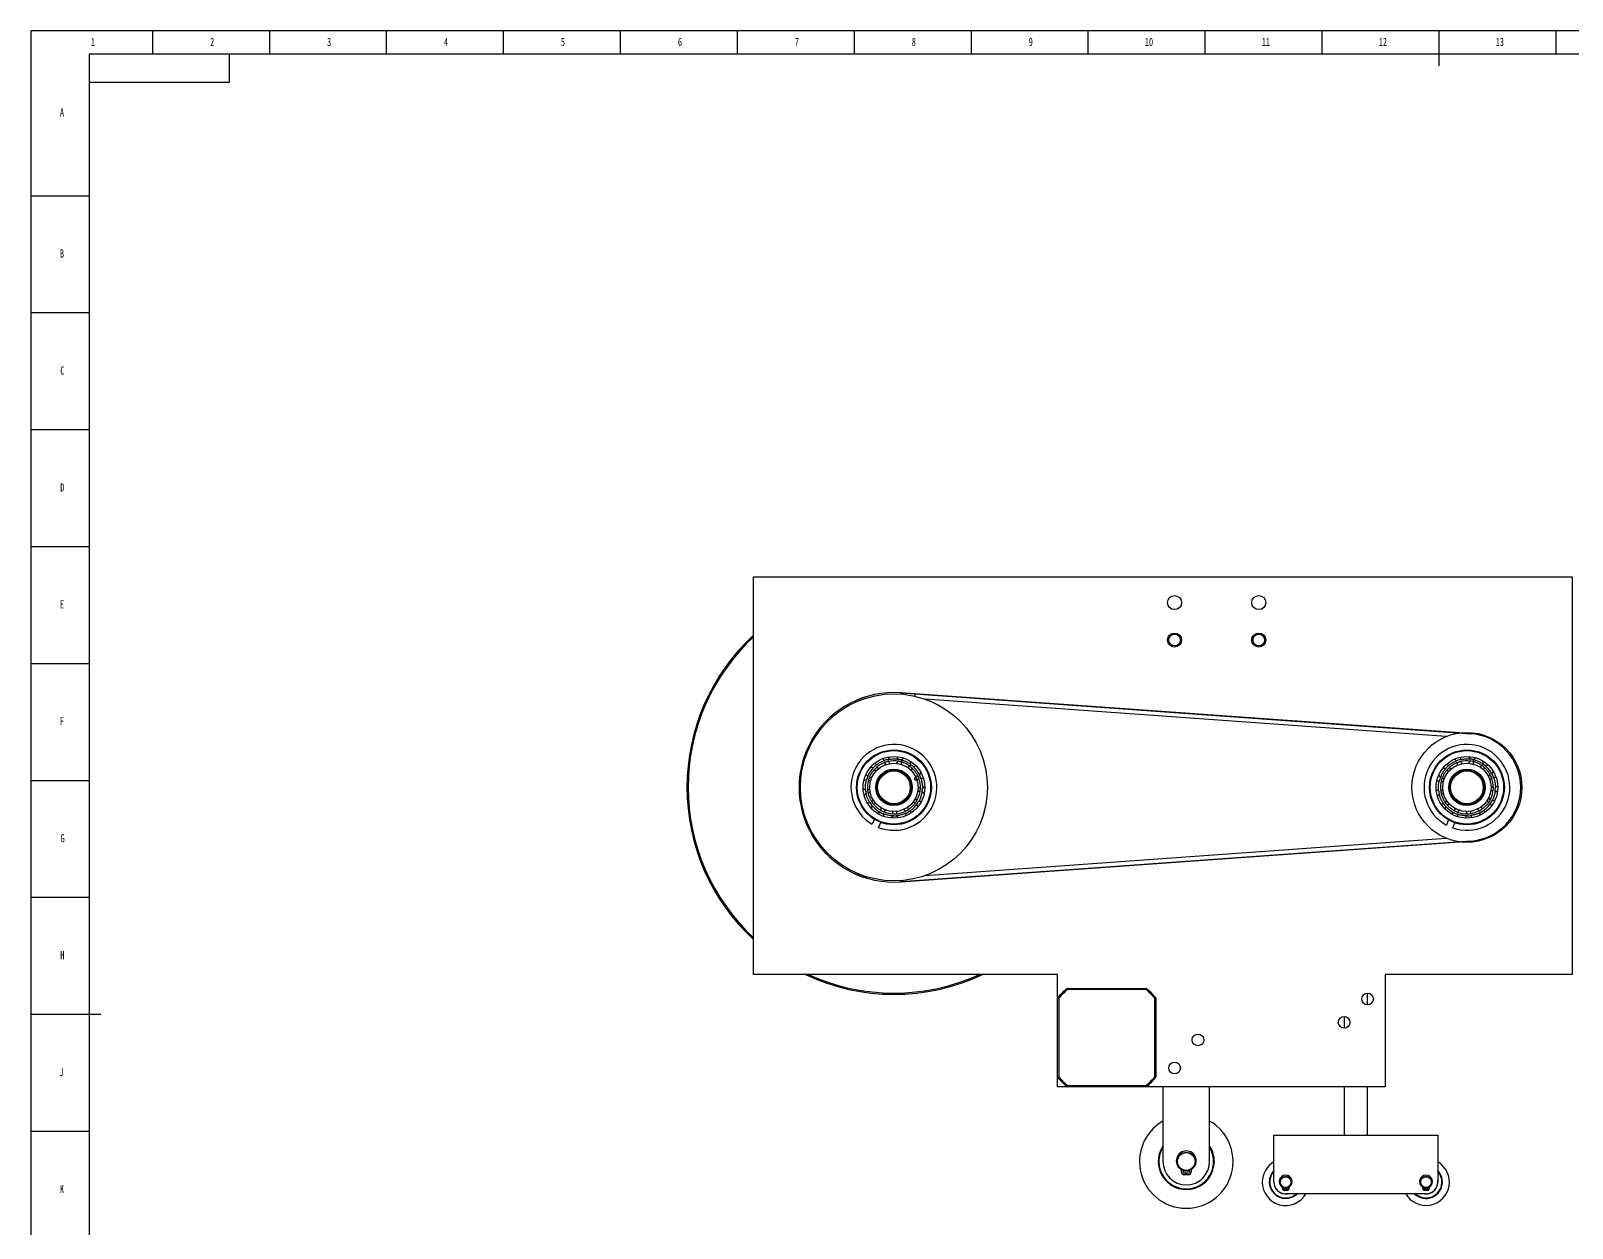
# Model space of a CAD drawing. Header units: millimetres. Extents: x -196 to 1189, y -75 to 841.
# Drawn here: x 0 to 659, y 329 to 841 of the extents above; entities that cross this region are included whole.
import ezdxf

# ---------------------------------------------------------------- set-up
doc = ezdxf.new("R2010")
doc.units = ezdxf.units.MM
doc.linetypes.add('CENTERX2', pattern=[20.32, 12.7, -2.54, 2.54, -2.54])
doc.layers.add('10', color=7, linetype='Continuous')
doc.layers.add('5', color=7, linetype='Continuous')
doc.styles.add('SLDTEXTSTYLE5', font='TXT', dxfattribs={"width": 0.7})

msp = doc.modelspace()

# ---------------------------------------------------------------- linework, layer by layer
at = {"color": 7, "linetype": 'Continuous', "lineweight": 25}
for p, q in [((309.03, 437.5), (309.03, 607.5)), ((309.03, 607.5), (659.03, 607.5)), ((659.03, 607.5), (659.03, 437.5)), ((377.97, 557.5), (371.92, 557.93)), ((611.04, 540.81), (377.97, 557.5)), ((605.1, 539.24), (382.46, 555.18)), ((380.4, 523.54), (380.54, 523.9)), ((625.19, 523.92), (625.31, 524.29)), ((360.09, 512.07), (360.15, 512.21)), ((605.28, 511.77), (605.34, 511.91)), ((360.71, 503.83), (359.68, 501.71)), ((362.38, 500.4), (363.41, 502.52)), ((606.19, 503.55), (605.23, 501.4)), ((607.97, 500.18), (608.93, 502.33)), ((382.46, 479.82), (605.1, 495.76)), ((371.93, 477.07), (611.04, 494.19)), ((439.03, 437.5), (309.03, 437.5)), ((439.03, 427.29), (439.03, 437.5)), ((659.03, 437.5), (579.03, 437.5)), ((579.03, 437.5), (579.03, 389.5)), ((442.92, 431.39), (443.24, 431)), ((443.24, 431.5), (443.24, 431)), ((443.24, 431.5), (476.82, 431.5)), ((476.82, 431), (443.24, 431)), ((476.82, 431), (476.82, 431.5)), ((476.82, 431), (477.14, 431.39)), ((571.53, 424.5), (571.53, 429.5)), ((439.03, 393.71), (439.03, 427.29)), ((439.03, 427.29), (439.53, 427.29)), ((439.14, 427.61), (439.53, 427.29)), ((439.53, 427.29), (439.53, 393.71)), ((480.53, 427.29), (480.92, 427.61)), ((480.53, 393.71), (480.53, 427.29)), ((480.53, 427.29), (481.03, 427.29)), ((481.03, 427.29), (481.03, 393.71)), ((561.53, 419.5), (561.53, 414.5)), ((439.03, 393.71), (439.53, 393.71)), ((439.03, 389.5), (439.03, 393.71)), ((443.24, 389.5), (439.03, 389.5)), ((439.14, 393.39), (439.53, 393.71)), ((442.92, 389.61), (443.24, 390)), ((443.24, 390), (476.82, 390)), ((443.24, 389.5), (443.24, 390)), ((476.82, 389.5), (443.24, 389.5)), ((476.82, 390), (476.82, 389.5)), ((476.82, 390), (477.14, 389.61)), ((579.03, 389.5), (476.82, 389.5)), ((480.53, 393.71), (481.03, 393.71)), ((480.53, 393.71), (480.92, 393.39)), ((484.03, 389.5), (484.03, 357.5)), ((504.03, 357.5), (504.03, 389.5)), ((561.53, 389.5), (561.53, 368.71)), ((571.53, 368.71), (571.53, 389.5)), ((531.53, 348.71), (531.53, 368.71)), ((531.53, 368.71), (601.53, 368.71)), ((601.53, 368.71), (601.53, 348.71)), ((491.93, 352.96), (491.93, 353.7)), ((493.03, 353.46), (494, 353.46)), ((494, 352.46), (493.03, 352.46)), ((494, 351.86), (493.03, 351.86)), ((494, 353.46), (494, 353.5)), ((494, 351.86), (494, 352.46)), ((494.05, 353.5), (494.05, 353.46)), ((494.05, 353.46), (495.03, 353.46)), ((494.05, 352.46), (494.05, 351.86)), ((495.03, 352.46), (494.05, 352.46)), ((495.03, 351.86), (494.05, 351.86)), ((496.13, 353.7), (496.13, 352.96)), ((531.48, 348.71), (531.53, 349.42)), ((535.13, 345.85), (535.13, 346.32)), ((535.83, 346.2), (536.5, 346.2)), ((536.5, 345.5), (535.83, 345.5)), ((536.5, 345.15), (535.83, 345.15)), ((536.5, 346.2), (536.5, 346.21)), ((536.5, 345.15), (536.5, 345.5)), ((596.53, 343.71), (536.53, 343.71)), ((536.55, 346.21), (536.55, 346.2)), ((536.55, 346.2), (537.23, 346.2)), ((537.23, 345.5), (536.55, 345.5)), ((536.55, 345.5), (536.55, 345.15)), ((537.23, 345.15), (536.55, 345.15)), ((537.93, 346.32), (537.93, 345.85)), ((595.13, 345.85), (595.13, 346.32)), ((595.83, 346.2), (596.5, 346.2)), ((596.5, 345.5), (595.83, 345.5)), ((596.5, 345.15), (595.83, 345.15)), ((596.5, 346.2), (596.5, 346.21)), ((596.5, 345.15), (596.5, 345.5)), ((596.55, 346.21), (596.55, 346.2)), ((596.55, 346.2), (597.23, 346.2)), ((596.55, 345.5), (596.55, 345.15)), ((597.23, 345.5), (596.55, 345.5)), ((597.23, 345.15), (596.55, 345.15)), ((597.93, 346.32), (597.93, 345.85))]:
    msp.add_line(p, q, dxfattribs=at)
at = {"color": 8, "linetype": 'Continuous', "lineweight": 25}
for p, q in [((371.92, 557.93), (371.92, 557.39)), ((377.97, 557.5), (377.97, 556.49)), ((371.93, 477.07), (371.85, 477.6))]:
    msp.add_line(p, q, dxfattribs=at)
at = {"color": 7, "linetype": 'Continuous'}
for p, q in [((371.92, 557.9), (615.67, 540.44)), ((615.67, 494.56), (371.92, 477.1))]:
    msp.add_line(p, q, dxfattribs=at)
at = {"color": 7, "linetype": 'CENTERX2'}
for q in [(377.97, 521.75), (378.97, 520.75)]:
    msp.add_line((377.97, 520.75), q, dxfattribs=at)
at = {"color": 7, "linetype": 'Continuous', "lineweight": 25, "flags": 128}
for points in [[(361.15, 528.05), (361.13, 527.66), (361.3, 526.9)], [(364.97, 528.98), (364.41, 529.51), (364.07, 529.7)], [(366.96, 530.5), (366.75, 530.16), (366.55, 529.42)], [(366.66, 528.57), (366.94, 528.01), (367.24, 527.68)], [(370.2, 527.77), (370.23, 527.8), (370.58, 528.31)], [(370.77, 529.56), (370.52, 530.28), (370.3, 530.6)], [(372.07, 528.41), (372.07, 527.73), (372.17, 527.34)], [(373.24, 529.98), (372.9, 529.77), (372.38, 529.21)], [(376.17, 527.36), (376.29, 528.12), (376.25, 528.51)], [(605.79, 527.77), (605.79, 527.38), (605.98, 526.63)], [(609.58, 528.84), (609, 529.35), (608.65, 529.52)], [(611.51, 530.42), (611.32, 530.08), (611.14, 529.33)], [(611.27, 528.48), (611.58, 527.93), (611.89, 527.61)], [(614.84, 527.8), (614.87, 527.83), (615.21, 528.36)], [(615.36, 529.61), (615.08, 530.33), (614.85, 530.64)], [(616.69, 528.51), (616.72, 527.83), (616.83, 527.45)], [(617.81, 530.11), (617.48, 529.9), (616.97, 529.32)], [(620.83, 527.6), (620.92, 528.36), (620.86, 528.75)], [(357.27, 520.68), (356.52, 520.52), (356.17, 520.34)], [(357.15, 523.18), (357.31, 522.83), (357.81, 522.24)], [(360.1, 525.78), (359.36, 525.99), (358.97, 525.99)], [(374.84, 526.05), (375.2, 526.2), (375.73, 526.62)], [(376.79, 525.74), (376.48, 525.14), (376.39, 524.76)], [(378.55, 526.59), (378.07, 526.55), (377.44, 526.31)], [(378.14, 522.37), (378.54, 522.34), (379.21, 522.47)], [(379.74, 521.19), (379.18, 520.81), (378.92, 520.51)], [(601.96, 522.77), (602.14, 522.42), (602.65, 521.85)], [(604.82, 525.47), (604.08, 525.65), (603.68, 525.64)], [(619.54, 526.24), (619.89, 526.41), (620.41, 526.85)], [(621.5, 526), (621.21, 525.39), (621.13, 525.01)], [(623.24, 526.91), (622.75, 526.85), (622.13, 526.6)], [(622.97, 522.68), (623.37, 522.67), (624.03, 522.81)], [(624.6, 521.56), (624.06, 521.16), (623.81, 520.84)], [(355.87, 517.01), (356.18, 516.77), (356.9, 516.48)], [(357.14, 514.85), (356.54, 514.36), (356.32, 514.04)], [(359.02, 514.95), (358.52, 515.1), (357.96, 515.11)], [(380.22, 515.79), (379.55, 515.71), (379.18, 515.57)], [(379.36, 517.58), (379.7, 517.37), (380.35, 517.17)], [(600.9, 516.56), (601.22, 516.33), (601.94, 516.06)], [(602.16, 520.28), (601.42, 520.09), (601.08, 519.9)], [(602.24, 514.45), (601.66, 513.93), (601.45, 513.61)], [(604.11, 514.61), (603.61, 514.74), (603.05, 514.73)], [(625.28, 516.18), (624.61, 516.08), (624.24, 515.92)], [(624.35, 517.93), (624.7, 517.74), (625.35, 517.56)], [(357.61, 510.95), (358, 510.88), (358.76, 510.96)], [(359.73, 509.64), (359.43, 508.93), (359.39, 508.54)], [(361.35, 510.59), (360.96, 510.53), (360.34, 510.24)], [(363.46, 507.64), (363.62, 508.2), (363.62, 508.69)], [(365.44, 507.81), (365.12, 507.57), (364.71, 507.04)], [(373.98, 507.32), (373.54, 507.82), (373.21, 508.05)], [(374.96, 509.04), (374.98, 508.64), (375.19, 507.99)], [(378.15, 510.79), (377.52, 511.03), (377.12, 511.07)], [(378.21, 512.77), (378.42, 512.42), (378.9, 511.95)], [(602.84, 510.56), (603.23, 510.51), (603.99, 510.61)], [(605.01, 509.32), (604.74, 508.6), (604.7, 508.21)], [(606.59, 510.33), (606.21, 510.25), (605.59, 509.95)], [(608.81, 507.45), (608.94, 508.02), (608.93, 508.51)], [(610.77, 507.69), (610.47, 507.44), (610.07, 506.89)], [(619.33, 507.49), (618.87, 507.98), (618.53, 508.2)], [(620.25, 509.25), (620.28, 508.85), (620.51, 508.21)], [(623.37, 511.1), (622.73, 511.32), (622.34, 511.35)], [(623.37, 513.09), (623.59, 512.75), (624.08, 512.29)], [(361.96, 506.39), (362.33, 506.51), (362.97, 506.93)], [(364.45, 506.21), (364.51, 505.48), (364.66, 505.08)], [(367.93, 504.38), (368.05, 504.49), (368.48, 505.08)], [(368.68, 506.18), (368.52, 506.84), (368.33, 507.19)], [(370.35, 507.25), (370.19, 506.89), (370.06, 506.23)], [(370.22, 505.38), (370.53, 504.85), (370.93, 504.47)], [(607.34, 506.16), (607.71, 506.28), (608.34, 506.73)], [(609.84, 506.06), (609.93, 505.33), (610.09, 504.94)], [(613.38, 504.35), (613.5, 504.46), (613.91, 505.07)], [(614.08, 506.17), (613.89, 506.83), (613.69, 507.17)], [(615.7, 507.3), (615.55, 506.94), (615.45, 506.27)], [(615.64, 505.43), (615.96, 504.91), (616.38, 504.54)]]:
    msp.add_lwpolyline(points, dxfattribs=at)
at = {"color": 7, "linetype": 'Continuous', "lineweight": 25}
for centre, radius in [((489.03, 596.5), 3), ((525.03, 596.5), 3), ((489.03, 580.5), 3), ((489.03, 580.5), 2.5), ((525.03, 580.5), 3), ((525.03, 580.5), 2.5), ((369.03, 517.5), 40), ((614.03, 517.5), 23.5), ((369.03, 517.5), 16), ((369.03, 517.5), 15.7), ((369.03, 517.5), 13.17), ((369.03, 517.5), 10.33), ((614.03, 517.5), 16), ((614.03, 517.5), 15.7), ((614.03, 517.5), 13.17), ((614.03, 517.5), 10.33), ((369.03, 517.5), 7.8), ((369.03, 517.5), 7.5), ((369.03, 517.5), 7), ((614.03, 517.5), 7.8), ((614.03, 517.5), 7.5), ((614.03, 517.5), 7), ((571.53, 427), 2.5), ((561.53, 417), 2.5), ((499.03, 409.5), 2.5), ((489.03, 397.5), 2.5), ((494.03, 357.5), 4), ((494.03, 357.5), 3.8), ((536.53, 348.71), 2.5), ((536.53, 348.71), 2.3), ((596.53, 348.71), 2.5), ((596.53, 348.71), 2.3)]:
    msp.add_circle(centre, radius, dxfattribs=at)
for centre, radius, start, end in [((369.03, 517.5), 88.5, 132.68491, 227.31509), ((369.03, 517.5), 88, 132.98589, 227.01411), ((369.03, 517.5), 40.54, 85.90767, 274.09976), ((369.03, 517.5), 18.35, 248.7438, 239.36618), ((614.03, 517.5), 18.35, 250.71964, 241.34202), ((369.03, 517.5), 12.17, 101.25304, 109.93386), ((369.03, 517.5), 11.32, 101.60416, 109.58274), ((363.25, 527.73), 2.13, 343.64022, 12.7931), ((369.03, 517.5), 11.32, 80.46818, 103.18308), ((368.67, 529.24), 2.13, 334.05499, 344.99914), ((369.03, 517.5), 11.32, 75.04051, 81.89043), ((369.03, 517.5), 12.17, 74.64896, 82.24156), ((374.17, 528.07), 2.25, 148.50567, 170.39052), ((374.17, 528.07), 2.25, 317.71946, 339.60431), ((369.03, 517.5), 12.18, 45.86842, 53.46102), ((614.03, 517.5), 12.18, 103.22888, 111.9097), ((614.03, 517.5), 11.32, 103.58, 111.55858), ((607.9, 527.53), 2.13, 345.61606, 14.76894), ((614.03, 517.5), 11.32, 82.44402, 105.15892), ((613.27, 529.22), 2.13, 336.03083, 346.97498), ((614.03, 517.5), 11.33, 77.01635, 83.86627), ((614.03, 517.5), 12.18, 76.6248, 84.2174), ((618.8, 528.24), 2.25, 150.48151, 172.36636), ((618.8, 528.24), 2.25, 319.6953, 341.58015), ((614.03, 517.5), 12.17, 47.84426, 55.43686), ((369.03, 517.5), 12.17, 156.63765, 165.31848), ((369.03, 517.5), 11.32, 163.54488, 186.26), ((369.03, 517.5), 12.17, 136.1038, 158.01819), ((369.03, 517.5), 11.32, 156.98878, 164.96735), ((359.16, 523.88), 2.13, 253.94685, 282.93129), ((369.03, 517.5), 12.17, 128.94535, 137.62617), ((369.03, 517.5), 11.32, 129.29647, 137.27505), ((359.16, 523.88), 2.13, 11.33253, 40.48639), ((363.25, 527.73), 2.13, 226.05219, 255.23899), ((369.03, 517.5), 11.32, 46.21955, 53.06946), ((369.03, 517.5), 12.17, 25.33457, 47.24885), ((369.03, 517.5), 11.32, 18.52724, 26.50582), ((369.03, 517.5), 11.32, 357.39125, 20.10616), ((369.03, 517.5), 12.18, 18.17611, 26.85694), ((378.49, 524.47), 2.13, 312.89494, 334.05499), ((380.65, 519.27), 2.13, 60.61445, 92.14191), ((614.03, 517.5), 12.17, 158.61349, 167.29432), ((614.03, 517.5), 12.17, 138.07964, 159.99403), ((614.03, 517.5), 11.32, 158.96462, 166.94319), ((603.95, 523.53), 2.12, 255.92269, 284.90713), ((614.03, 517.5), 12.18, 130.92118, 139.60201), ((614.03, 517.5), 11.33, 131.27231, 139.25089), ((603.95, 523.53), 2.13, 13.30837, 42.46223), ((607.9, 527.53), 2.12, 228.02803, 257.21482), ((614.03, 517.5), 11.33, 48.19539, 55.0453), ((614.03, 517.5), 12.17, 27.31041, 49.22469), ((614.03, 517.5), 11.33, 20.50308, 28.48166), ((614.03, 517.5), 11.32, 359.36709, 22.082), ((614.03, 517.5), 12.18, 20.15195, 28.83278), ((623.25, 524.79), 2.12, 314.87078, 336.03083), ((625.58, 519.67), 2.13, 62.59029, 94.11775), ((369.03, 517.5), 12.18, 184.32996, 193.01079), ((369.03, 517.5), 11.33, 184.68109, 192.65966), ((357.33, 518.56), 2.13, 281.47931, 310.6236), ((357.33, 518.56), 2.13, 39.02484, 68.17193), ((369.03, 517.5), 11.32, 329.69892, 352.41385), ((369.03, 517.5), 11.33, 350.83493, 358.81351), ((369.03, 517.5), 12.18, 350.48381, 359.16463), ((380.14, 513.67), 2.13, 32.92215, 64.49162), ((380.65, 519.27), 2.13, 285.36994, 316.72629), ((614.03, 517.5), 12.17, 186.3058, 194.98663), ((614.03, 517.5), 11.32, 165.52072, 188.23584), ((614.03, 517.5), 11.33, 186.65693, 194.6355), ((602.3, 518.16), 2.13, 283.45515, 312.59944), ((602.3, 518.16), 2.13, 41.00068, 70.14777), ((614.03, 517.5), 11.32, 331.67476, 354.38969), ((614.03, 517.5), 11.33, 352.81077, 0.78935), ((614.03, 517.5), 12.18, 352.45965, 1.14047), ((625.26, 514.06), 2.12, 34.89799, 66.46746), ((625.58, 519.67), 2.12, 287.34578, 318.70213), ((369.03, 517.5), 12.18, 212.02227, 220.70309), ((369.03, 517.5), 11.33, 212.37339, 220.35197), ((358.18, 513), 2.13, 309.20003, 334.05499), ((369.03, 517.5), 12.17, 219.18073, 241.0952), ((369.03, 517.5), 11.33, 240.0657, 248.04428), ((369.03, 517.5), 11.33, 295.45032, 303.42889), ((369.03, 517.5), 12.17, 302.25765, 324.17206), ((369.03, 517.5), 11.33, 323.14262, 331.1212), ((369.03, 517.5), 12.18, 322.7915, 331.47233), ((377.09, 508.95), 2.13, 5.22984, 36.54312), ((380.14, 513.67), 2.13, 257.70585, 289.03399), ((614.03, 517.5), 12.18, 213.99811, 222.67893), ((614.03, 517.5), 11.33, 214.34923, 222.32781), ((603.34, 512.63), 2.13, 311.17587, 336.03083), ((614.03, 517.5), 12.17, 221.15657, 243.07104), ((614.03, 517.5), 11.33, 242.04154, 250.02012), ((614.03, 517.5), 11.32, 276.28988, 299.00508), ((614.03, 517.5), 11.33, 297.42616, 305.40473), ((614.03, 517.5), 12.18, 297.07503, 305.75586), ((614.03, 517.5), 12.17, 304.23349, 326.1479), ((622.38, 509.23), 2.13, 231.73741, 263.31752), ((614.03, 517.5), 11.33, 325.11846, 333.09704), ((614.03, 517.5), 12.18, 324.76734, 333.44816), ((622.38, 509.23), 2.13, 7.20568, 38.51896), ((625.26, 514.06), 2.13, 259.68169, 291.00982), ((369.03, 517.5), 12.18, 239.71458, 248.3954), ((369.03, 517.5), 11.32, 246.62194, 269.33693), ((369.03, 517.5), 12.18, 267.40688, 276.08771), ((366.57, 506.01), 2.12, 334.05499, 341.37249), ((369.03, 517.5), 11.33, 267.75801, 275.73658), ((369.03, 517.5), 11.32, 274.31404, 297.02924), ((372.19, 506.18), 2.13, 337.53753, 9.08402), ((369.03, 517.5), 12.18, 295.09919, 303.78002), ((377.09, 508.95), 2.12, 229.76157, 261.34168), ((614.03, 517.5), 12.17, 241.69042, 250.37124), ((614.03, 517.5), 11.32, 248.59778, 271.31277), ((614.03, 517.5), 12.18, 269.38272, 278.06355), ((611.96, 505.93), 2.13, 336.03083, 343.34833), ((614.03, 517.5), 11.33, 270.86251, 277.71242), ((617.58, 506.3), 2.12, 339.51337, 11.05986), ((369.03, 517.5), 88.5, 244.68288, 295.31712), ((369.03, 517.5), 88, 245.38002, 294.61998), ((460.03, 410.5), 27, 129.32309, 140.67691), ((460.03, 410.5), 26.5, 129.32309, 140.67691), ((443.24, 431), 0.5, 90, 129.32309), ((476.82, 431), 0.5, 50.67691, 90), ((460.03, 410.5), 26.5, 39.32309, 50.67691), ((460.03, 410.5), 27, 39.32309, 50.67691), ((439.53, 427.29), 0.5, 140.67691, 180), ((480.53, 427.29), 0.5, 0, 39.32309), ((439.53, 393.71), 0.5, 180, 219.32309), ((460.03, 410.5), 27, 219.32309, 230.67691), ((460.03, 410.5), 26.5, 219.32309, 230.67691), ((443.24, 390), 0.5, 230.67691, 270), ((460.03, 410.5), 26.5, 309.32309, 320.67691), ((476.82, 390), 0.5, 270, 309.32309), ((460.03, 410.5), 27, 309.32309, 320.67691), ((480.53, 393.71), 0.5, 320.67691, 0), ((494.03, 357.5), 20, 120, 180), ((494.03, 357.5), 20, 180, 60), ((494.03, 357.5), 12, 146.44269, 0), ((494.03, 357.5), 12, 0, 33.55731), ((494.03, 357.5), 10, 180, 0), ((494.03, 357.8), 4.25, 304.65, 235.35), ((536.53, 348.71), 10, 120, 180), ((596.53, 348.71), 10, 210, 60), ((491.2, 353.7), 0.733, 0, 55.35), ((493.03, 352.96), 1.1, 180, 270), ((493.03, 352.96), 0.5, 90, 270), ((495.03, 352.96), 0.5, 270, 90), ((495.03, 352.96), 1.1, 270, 0), ((496.86, 353.7), 0.733, 124.65, 180), ((536.53, 348.71), 7, 135.58469, 314.41531), ((536.53, 348.92), 2.74, 305.59983, 234.40017), ((596.53, 348.92), 2.74, 305.59983, 234.40017), ((596.53, 348.71), 5.05, 336.22811, 8.0693), ((596.53, 348.71), 7, 0, 44.41531), ((536.53, 348.71), 10, 180, 330), ((536.53, 348.71), 5.05, 180, 278.0693), ((536.53, 348.71), 5, 180, 270), ((534.66, 346.32), 0.467, 0, 54.40017), ((535.83, 345.85), 0.7, 180, 270), ((535.83, 345.85), 0.35, 90, 270), ((537.23, 345.85), 0.35, 270, 90), ((537.23, 345.85), 0.7, 270, 0), ((538.4, 346.32), 0.467, 125.59983, 180), ((596.53, 348.71), 7, 225.58469, 0), ((594.66, 346.32), 0.467, 0, 54.40017), ((595.83, 345.85), 0.7, 180, 270), ((595.83, 345.85), 0.35, 90, 270), ((596.53, 348.71), 5.05, 261.9307, 336.22811), ((596.53, 348.71), 5, 270, 0), ((597.23, 345.85), 0.35, 270, 90), ((597.23, 345.85), 0.7, 270, 0), ((598.4, 346.32), 0.467, 125.59983, 180)]:
    msp.add_arc(centre, radius, start, end, dxfattribs=at)
at = {"color": 7, "linetype": 'Continuous'}
for centre, radius, start, end in [((369.03, 517.5), 40.5, 85.90396, 274.09604), ((614.03, 517.5), 23, 274.09604, 85.90396)]:
    msp.add_arc(centre, radius, start, end, dxfattribs=at)
at = {"color": 8, "linetype": 'Continuous', "lineweight": 25}
for centre, radius, start, end in [((494.03, 357.5), 11.7, 180, 31.2733), ((494.03, 357.5), 11.7, 148.7267, 180), ((536.53, 348.71), 6.8, 137.33207, 180), ((596.53, 348.71), 6.8, 227.33207, 42.66793), ((536.53, 348.71), 6.8, 180, 312.66793)]:
    msp.add_arc(centre, radius, start, end, dxfattribs=at)
at = {"color": 7, "linetype": 'Continuous', "lineweight": 25}
for points, knots in [([(361.13, 526.76), (361.15, 526.78), (361.18, 526.81), (361.48, 527.05), (361.93, 527.4), (362.48, 527.77), (362.87, 528), (363.05, 528.1)], [0, 0, 0, 0, 0.2029242, 0.4113988, 0.6226888, 0.8372546, 1, 1, 1, 1]), ([(365.53, 528.27), (365.5, 528.26), (365.46, 528.25), (365.08, 528.12), (364.53, 527.9), (363.88, 527.6), (363.22, 527.23), (362.61, 526.84), (362.12, 526.48), (361.78, 526.2), (361.61, 526.06), (361.64, 526.08), (361.64, 526.08)], [0, 0, 0, 0, 0.109488, 0.218996, 0.327857, 0.434613, 0.538659, 0.641218, 0.744561, 0.850308, 0.958467, 1, 1, 1, 1]), ([(363.05, 528.1), (363.28, 528.23), (363.74, 528.48), (364.39, 528.76), (364.88, 528.95), (365.16, 529.04), (365.16, 529.04), (365.16, 529.04)], [0, 0, 0, 0, 0.216431, 0.432869, 0.649002, 0.863114, 1, 1, 1, 1]), ([(366.34, 529.37), (366.36, 529.38), (366.41, 529.39), (366.79, 529.47), (367.37, 529.57), (368.09, 529.65), (368.88, 529.68), (369.66, 529.67), (370.32, 529.61), (370.78, 529.55), (371, 529.51), (370.97, 529.52), (370.96, 529.52)], [0, 0, 0, 0, 0.104705, 0.209372, 0.315067, 0.422386, 0.530453, 0.638599, 0.746746, 0.854553, 0.961059, 1, 1, 1, 1]), ([(375.83, 526.55), (375.78, 526.6), (375.64, 526.69), (375.24, 526.98), (374.66, 527.33), (373.99, 527.69), (373.32, 527.99), (372.7, 528.22), (372.2, 528.37), (372.04, 528.42), (371.95, 528.44)], [0, 0, 0, 0, 0.106883, 0.240211, 0.371575, 0.499683, 0.625163, 0.750539, 0.878305, 1, 1, 1, 1]), ([(372.25, 529.24), (372.26, 529.24), (372.35, 529.21), (372.61, 529.14), (373.16, 528.96), (373.84, 528.69), (374.56, 528.35), (375.24, 527.98), (375.8, 527.63), (376.13, 527.39), (376.24, 527.31), (376.28, 527.28)], [0, 0, 0, 0, 0.01962, 0.14683, 0.27529, 0.405723, 0.537065, 0.668504, 0.799943, 0.930969, 1, 1, 1, 1]), ([(605.82, 526.49), (605.83, 526.5), (605.87, 526.53), (606.15, 526.79), (606.59, 527.15), (607.13, 527.54), (607.52, 527.78), (607.68, 527.89)], [0, 0, 0, 0, 0.2029242, 0.4113988, 0.6226888, 0.8372546, 1, 1, 1, 1]), ([(610.16, 528.14), (610.14, 528.13), (610.09, 528.12), (609.71, 527.97), (609.18, 527.74), (608.54, 527.41), (607.89, 527.02), (607.3, 526.61), (606.81, 526.23), (606.48, 525.95), (606.32, 525.8), (606.34, 525.82), (606.35, 525.82)], [0, 0, 0, 0, 0.109488, 0.218996, 0.327857, 0.434613, 0.538659, 0.641218, 0.744561, 0.850308, 0.958467, 1, 1, 1, 1]), ([(607.68, 527.89), (607.91, 528.02), (608.36, 528.29), (609, 528.59), (609.48, 528.8), (609.76, 528.9), (609.76, 528.9), (609.76, 528.9)], [0, 0, 0, 0, 0.216431, 0.432869, 0.649002, 0.863114, 1, 1, 1, 1]), ([(610.93, 529.27), (610.95, 529.28), (611, 529.29), (611.38, 529.39), (611.95, 529.5), (612.67, 529.61), (613.46, 529.67), (614.24, 529.68), (614.9, 529.65), (615.36, 529.6), (615.58, 529.57), (615.56, 529.58), (615.55, 529.58)], [0, 0, 0, 0, 0.1047053, 0.2093719, 0.315067, 0.4223862, 0.5304525, 0.6385994, 0.7467457, 0.8545525, 0.9610593, 1, 1, 1, 1]), ([(620.52, 526.78), (620.46, 526.82), (620.32, 526.92), (619.91, 527.19), (619.32, 527.52), (618.64, 527.85), (617.95, 528.13), (617.33, 528.34), (616.83, 528.48), (616.66, 528.52), (616.57, 528.54)], [0, 0, 0, 0, 0.1068827, 0.2402109, 0.3715752, 0.4996834, 0.6251631, 0.7505391, 0.878305, 1, 1, 1, 1]), ([(616.85, 529.34), (616.86, 529.34), (616.94, 529.32), (617.21, 529.26), (617.77, 529.09), (618.45, 528.85), (619.19, 528.54), (619.87, 528.19), (620.44, 527.85), (620.79, 527.63), (620.9, 527.55), (620.94, 527.53)], [0, 0, 0, 0, 0.01962, 0.14683, 0.27529, 0.405723, 0.537065, 0.668504, 0.799943, 0.930969, 1, 1, 1, 1]), ([(356.92, 516.26), (356.92, 516.28), (356.91, 516.33), (356.88, 516.72), (356.85, 517.3), (356.86, 518.03), (356.92, 518.82), (357.03, 519.59), (357.16, 520.24), (357.28, 520.69), (357.34, 520.9), (357.33, 520.88), (357.33, 520.87)], [0, 0, 0, 0, 0.104727, 0.209415, 0.315132, 0.422474, 0.530562, 0.638732, 0.7469, 0.85473, 0.961258, 1, 1, 1, 1]), ([(360.92, 525.41), (360.91, 525.39), (360.87, 525.36), (360.6, 525.06), (360.21, 524.62), (359.78, 524.05), (359.36, 523.41), (359.01, 522.79), (358.74, 522.24), (358.57, 521.83), (358.49, 521.63), (358.5, 521.66), (358.5, 521.67)], [0, 0, 0, 0, 0.109476, 0.218973, 0.327823, 0.434568, 0.538603, 0.641151, 0.744483, 0.850219, 0.958368, 1, 1, 1, 1]), ([(379.3, 522.27), (379.29, 522.3), (379.27, 522.34), (379.09, 522.7), (378.81, 523.22), (378.43, 523.83), (377.99, 524.44), (377.53, 524.99), (377.11, 525.44), (376.79, 525.75), (376.63, 525.89), (376.65, 525.87), (376.66, 525.87)], [0, 0, 0, 0, 0.109467, 0.218954, 0.327794, 0.434529, 0.538555, 0.641094, 0.744417, 0.850143, 0.958282, 1, 1, 1, 1]), ([(380.49, 521.6), (380.5, 521.58), (380.52, 521.54), (380.64, 521.18), (380.8, 520.63), (380.96, 519.98), (381.03, 519.53), (381.07, 519.33)], [0, 0, 0, 0, 0.202079, 0.410775, 0.622289, 0.837082, 1, 1, 1, 1]), ([(605.66, 525.13), (605.64, 525.11), (605.6, 525.07), (605.34, 524.77), (604.97, 524.31), (604.56, 523.72), (604.16, 523.08), (603.83, 522.44), (603.58, 521.88), (603.42, 521.47), (603.35, 521.27), (603.36, 521.29), (603.36, 521.3)], [0, 0, 0, 0, 0.109476, 0.218973, 0.327823, 0.434568, 0.538603, 0.641151, 0.744483, 0.850219, 0.958368, 1, 1, 1, 1]), ([(624.13, 522.62), (624.12, 522.65), (624.09, 522.69), (623.91, 523.05), (623.61, 523.55), (623.21, 524.15), (622.74, 524.75), (622.27, 525.28), (621.83, 525.72), (621.5, 526.01), (621.34, 526.15), (621.36, 526.13), (621.37, 526.13)], [0, 0, 0, 0, 0.1094667, 0.2189536, 0.3277939, 0.4345291, 0.5385552, 0.6410942, 0.7444166, 0.8501432, 0.9582821, 1, 1, 1, 1]), ([(625.35, 521.99), (625.35, 521.97), (625.37, 521.93), (625.51, 521.57), (625.69, 521.03), (625.86, 520.39), (625.96, 519.94), (625.99, 519.75)], [0, 0, 0, 0, 0.202079, 0.410775, 0.622289, 0.837082, 1, 1, 1, 1]), ([(357.78, 512.84), (357.69, 513.08), (357.49, 513.57), (357.29, 514.25), (357.16, 514.76), (357.1, 515.05), (357.1, 515.05), (357.1, 515.05)], [0, 0, 0, 0, 0.216407, 0.43282, 0.648929, 0.863016, 1, 1, 1, 1]), ([(357.92, 515.32), (357.92, 515.3), (357.93, 515.25), (358.01, 514.86), (358.16, 514.29), (358.39, 513.61), (358.67, 512.9), (358.98, 512.26), (359.29, 511.72), (359.52, 511.35), (359.64, 511.17), (359.62, 511.19), (359.62, 511.2)], [0, 0, 0, 0, 0.109464, 0.218949, 0.327787, 0.43452, 0.538544, 0.641081, 0.744401, 0.850125, 0.958262, 1, 1, 1, 1]), ([(381.09, 515.81), (381.08, 515.78), (381.08, 515.73), (381.02, 515.34), (380.9, 514.78), (380.72, 514.07), (380.47, 513.31), (380.18, 512.6), (379.9, 512), (379.68, 511.59), (379.56, 511.4), (379.58, 511.42), (379.58, 511.43)], [0, 0, 0, 0, 0.10471, 0.209381, 0.315081, 0.422405, 0.530476, 0.638628, 0.746779, 0.854591, 0.961103, 1, 1, 1, 1]), ([(381.07, 519.33), (381.1, 519.07), (381.17, 518.55), (381.2, 517.85), (381.21, 517.32), (381.2, 517.03), (381.2, 517.03), (381.2, 517.03)], [0, 0, 0, 0, 0.216441, 0.432888, 0.649031, 0.863151, 1, 1, 1, 1]), ([(601.97, 515.84), (601.96, 515.87), (601.96, 515.92), (601.91, 516.31), (601.86, 516.88), (601.85, 517.61), (601.88, 518.41), (601.96, 519.17), (602.08, 519.83), (602.17, 520.28), (602.23, 520.5), (602.22, 520.47), (602.22, 520.46)], [0, 0, 0, 0, 0.104727, 0.209415, 0.315132, 0.422474, 0.530562, 0.638732, 0.7469, 0.85473, 0.961258, 1, 1, 1, 1]), ([(602.95, 512.45), (602.85, 512.69), (602.64, 513.18), (602.41, 513.84), (602.27, 514.35), (602.2, 514.64), (602.2, 514.64), (602.2, 514.64)], [0, 0, 0, 0, 0.216407, 0.43282, 0.648929, 0.863016, 1, 1, 1, 1]), ([(603, 514.94), (603, 514.92), (603.01, 514.87), (603.11, 514.48), (603.28, 513.92), (603.53, 513.24), (603.83, 512.55), (604.17, 511.91), (604.49, 511.39), (604.73, 511.03), (604.86, 510.85), (604.85, 510.87), (604.84, 510.88)], [0, 0, 0, 0, 0.109464, 0.218949, 0.327787, 0.43452, 0.538544, 0.641081, 0.744401, 0.850125, 0.958262, 1, 1, 1, 1]), ([(626.14, 516.22), (626.13, 516.2), (626.13, 516.15), (626.08, 515.76), (625.99, 515.19), (625.83, 514.48), (625.61, 513.71), (625.34, 512.99), (625.08, 512.38), (624.87, 511.96), (624.77, 511.76), (624.78, 511.79), (624.79, 511.8)], [0, 0, 0, 0, 0.10471, 0.209381, 0.315081, 0.422405, 0.530476, 0.638628, 0.746779, 0.854591, 0.961103, 1, 1, 1, 1]), ([(625.99, 519.75), (626.04, 519.49), (626.13, 518.97), (626.18, 518.27), (626.2, 517.74), (626.2, 517.45), (626.2, 517.45), (626.2, 517.45)], [0, 0, 0, 0, 0.216441, 0.432888, 0.649031, 0.863151, 1, 1, 1, 1]), ([(358.88, 510.78), (358.87, 510.79), (358.84, 510.83), (358.64, 511.15), (358.35, 511.64), (358.04, 512.24), (357.86, 512.66), (357.78, 512.84)], [0, 0, 0, 0, 0.201763, 0.410542, 0.622139, 0.837018, 1, 1, 1, 1]), ([(360.2, 510.41), (360.22, 510.39), (360.25, 510.35), (360.5, 510.04), (360.9, 509.61), (361.41, 509.11), (361.99, 508.62), (362.57, 508.19), (363.09, 507.85), (363.46, 507.63), (363.66, 507.53), (363.63, 507.54), (363.62, 507.55)], [0, 0, 0, 0, 0.109494, 0.219009, 0.327876, 0.434638, 0.538691, 0.641255, 0.744604, 0.850357, 0.958523, 1, 1, 1, 1]), ([(375.01, 507.88), (375.03, 507.89), (375.07, 507.92), (375.41, 508.14), (375.88, 508.48), (376.44, 508.93), (377, 509.44), (377.49, 509.96), (377.89, 510.44), (378.15, 510.79), (378.28, 510.96), (378.26, 510.94), (378.26, 510.93)], [0, 0, 0, 0, 0.109469, 0.218959, 0.327802, 0.43454, 0.538568, 0.64111, 0.744435, 0.850164, 0.958305, 1, 1, 1, 1]), ([(604.12, 510.43), (604.1, 510.45), (604.08, 510.48), (603.86, 510.8), (603.56, 511.28), (603.23, 511.86), (603.03, 512.27), (602.95, 512.45)], [0, 0, 0, 0, 0.201763, 0.410542, 0.622139, 0.837018, 1, 1, 1, 1]), ([(605.45, 510.11), (605.47, 510.09), (605.5, 510.05), (605.77, 509.75), (606.17, 509.33), (606.71, 508.85), (607.3, 508.38), (607.89, 507.97), (608.42, 507.65), (608.81, 507.45), (609, 507.35), (608.98, 507.36), (608.97, 507.37)], [0, 0, 0, 0, 0.109494, 0.219009, 0.327876, 0.434638, 0.538691, 0.641255, 0.744604, 0.850357, 0.958523, 1, 1, 1, 1]), ([(620.33, 508.09), (620.36, 508.11), (620.4, 508.13), (620.73, 508.36), (621.19, 508.72), (621.73, 509.19), (622.27, 509.72), (622.75, 510.26), (623.13, 510.75), (623.38, 511.1), (623.5, 511.29), (623.48, 511.26), (623.48, 511.26)], [0, 0, 0, 0, 0.109469, 0.218959, 0.327802, 0.43454, 0.538568, 0.64111, 0.744435, 0.850164, 0.958305, 1, 1, 1, 1]), ([(368.8, 505.33), (368.78, 505.33), (368.73, 505.33), (368.33, 505.34), (367.76, 505.39), (367.03, 505.48), (366.25, 505.64), (365.51, 505.84), (364.88, 506.05), (364.45, 506.22), (364.24, 506.31), (364.27, 506.29), (364.28, 506.29)], [0, 0, 0, 0, 0.104708, 0.209377, 0.315074, 0.422396, 0.530465, 0.638614, 0.746763, 0.854572, 0.961081, 1, 1, 1, 1]), ([(372.3, 505.77), (372.05, 505.71), (371.54, 505.58), (370.84, 505.46), (370.32, 505.39), (370.03, 505.37), (370.03, 505.37), (370.03, 505.37)], [0, 0, 0, 0, 0.216363, 0.432733, 0.648799, 0.862843, 1, 1, 1, 1]), ([(374.48, 506.61), (374.46, 506.6), (374.42, 506.58), (374.08, 506.42), (373.55, 506.19), (372.93, 505.96), (372.49, 505.83), (372.3, 505.77)], [0, 0, 0, 0, 0.201654, 0.410461, 0.622087, 0.836995, 1, 1, 1, 1]), ([(614.22, 505.33), (614.2, 505.33), (614.15, 505.32), (613.75, 505.32), (613.18, 505.35), (612.45, 505.42), (611.67, 505.55), (610.91, 505.72), (610.27, 505.91), (609.84, 506.07), (609.63, 506.15), (609.66, 506.14), (609.66, 506.13)], [0, 0, 0, 0, 0.104708, 0.209377, 0.315074, 0.422396, 0.530465, 0.638614, 0.746763, 0.854572, 0.961081, 1, 1, 1, 1]), ([(617.7, 505.89), (617.45, 505.82), (616.95, 505.67), (616.26, 505.53), (615.74, 505.44), (615.44, 505.41), (615.44, 505.41), (615.45, 505.41)], [0, 0, 0, 0, 0.216363, 0.432733, 0.648799, 0.862843, 1, 1, 1, 1]), ([(619.85, 506.81), (619.83, 506.8), (619.79, 506.78), (619.46, 506.6), (618.94, 506.35), (618.33, 506.1), (617.89, 505.95), (617.7, 505.89)], [0, 0, 0, 0, 0.201654, 0.410461, 0.622087, 0.836995, 1, 1, 1, 1])]:
    msp.add_open_spline(points, degree=3, knots=knots, dxfattribs=at)
at = {"layer": '5', "color": 7}
for p, q in [((1189, 841), (0, 841)), ((0, 841), (0, 0))]:
    msp.add_line(p, q, dxfattribs=at)
at = {"layer": '5'}
for p, q in [((52, 841), (52, 831.05)), ((102, 841), (102, 831.05)), ((152, 841), (152, 831.05)), ((202, 841), (202, 831.05)), ((252, 841), (252, 831.05)), ((302, 841), (302, 831.05)), ((352, 841), (352, 831.05)), ((402, 841), (402, 831.05)), ((452, 841), (452, 831.05)), ((502, 841), (502, 831.05)), ((552, 841), (552, 831.05)), ((652, 841), (652, 831.05)), ((0, 770.5), (25, 770.5)), ((0, 720.5), (25, 720.5)), ((0, 670.5), (25, 670.5)), ((0, 620.5), (25, 620.5)), ((0, 570.5), (25, 570.5)), ((0, 520.5), (25, 520.5)), ((0, 470.5), (25, 470.5)), ((0, 370.5), (25, 370.5))]:
    msp.add_line(p, q, dxfattribs=at)
at = {"layer": '5', "lineweight": 25}
for p, q in [((602, 841), (602, 826)), ((0, 420.5), (30, 420.5))]:
    msp.add_line(p, q, dxfattribs=at)
at = {"layer": '5', "color": 7, "lineweight": 25}
for p, q in [((1179, 831.05), (25, 831.05)), ((25, 831.05), (25, 10)), ((85, 819), (85, 831)), ((25, 819), (85, 819))]:
    msp.add_line(p, q, dxfattribs=at)

# ---------------------------------------------------------------- texts
at = {"layer": '10', "char_height": 3.5, "attachment_point": 2, "style": 'SLDTEXTSTYLE5'}
for s, insert in [('1', (26.54, 838.01)), ('2', (77.54, 838.01)), ('3', (127.54, 838.01)), ('4', (177.54, 838.01)), ('5', (227.54, 838.01)), ('6', (277.55, 838.01)), ('7', (327.55, 838.01)), ('8', (377.55, 838.01)), ('9', (427.55, 838.01)), ('10', (478.09, 838.01)), ('11', (528.09, 838.01)), ('12', (578.09, 838.01)), ('13', (628.09, 838.01)), ('A', (13.32, 807.82)), ('B', (13.32, 747.51)), ('C', (13.48, 697.51)), ('D', (13.48, 647.51)), ('E', (13.32, 597.51)), ('F', (13.28, 547.51)), ('G', (13.59, 497.51)), ('H', (13.48, 447.51)), ('J', (13.02, 397.51)), ('K', (13.32, 347.51))]:
    msp.add_mtext(s, dxfattribs=dict(at, insert=insert))

doc.saveas('drawing.dxf')
